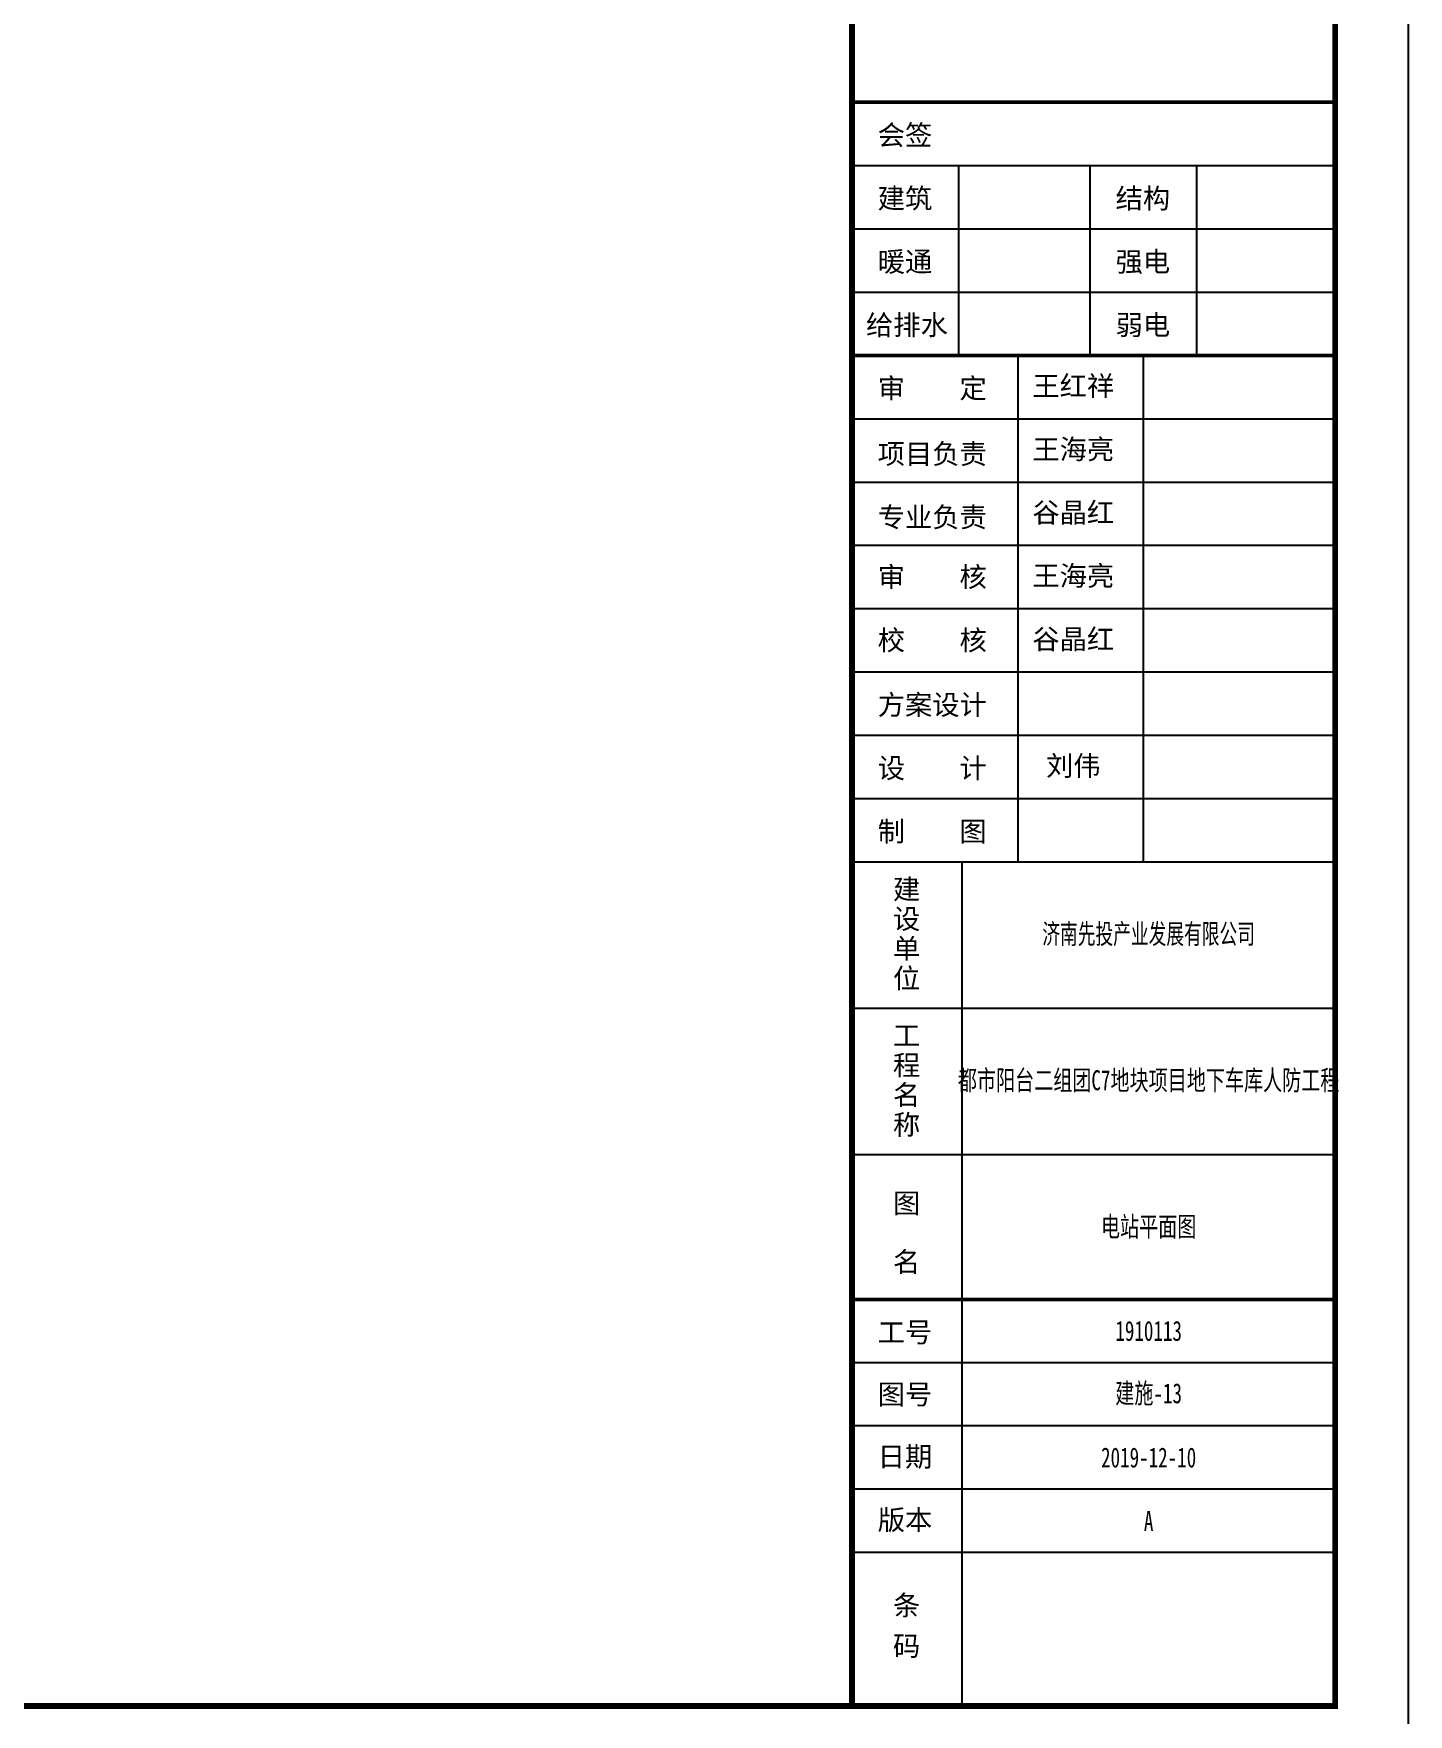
# Model space of a CAD drawing. Extents: x -473190 to 2138458, y -81875 to 2633646.
# Drawn here: x 1380972 to 1390363, y -22032 to -10548 of the extents above; entities that cross this region are included whole.
import ezdxf

# ---------------------------------------------------------------- set-up
doc = ezdxf.new("R2010")
doc.units = 0
doc.header["$LTSCALE"] = 1000
doc.layers.add('ECA_TK', color=7, linetype='Continuous')
doc.layers.add('tk', color=7, linetype='Continuous')
doc.styles.add('SUNTXT', font='', dxfattribs={"height": 2.5})
doc.styles.add('黑体', font='simhei.ttf', dxfattribs={"width": 0.65})
doc.styles.get('SUNTXT').set_extended_font_data('SimSun')

# ---------------------------------------------------------------- blocks, each defined once
blk = doc.blocks.new('10B_A1E图框')
blk.add_line((765, 184), (765, 584))
blk.add_line((765, 184), (765, 584))
blk.add_line((765, 184), (765, 584))
at = {"layer": 'ECA_TK'}
for p, q in [((765, 220.51), (831, 220.51)), ((779.58, 194.56), (779.58, 220.51)), ((797.5, 220.51), (797.5, 194.56)), ((812.08, 194.56), (812.08, 220.51)), ((765, 211.86), (831, 211.86)), ((765, 203.21), (831, 203.21)), ((787.68, 125.36), (787.68, 194.56)), ((804.77, 194.56), (804.77, 125.36)), ((765, 185.91), (831, 185.91)), ((765, 177.26), (831, 177.26)), ((765, 168.61), (831, 168.61)), ((765, 159.96), (831, 159.96)), ((765, 151.31), (831, 151.31)), ((765, 142.66), (831, 142.66)), ((765, 134.01), (831, 134.01)), ((765, 125.36), (831, 125.36)), ((780.03, 10), (780.03, 125.36)), ((765, 105.36), (831, 105.36)), ((765, 85.36), (831, 85.36)), ((831, 56.92), (765, 56.92)), ((831, 48.27), (765, 48.27)), ((831, 39.62), (765, 39.62)), ((831, 30.97), (765, 30.97))]:
    blk.add_line(p, q, dxfattribs=at)
blk.add_lwpolyline([(0, 0), (841, 0), (841, 594), (0, 594)], close=True, dxfattribs=at)
at = {"layer": 'ECA_TK', "const_width": 0.8}
blk.add_lwpolyline([(831, 10), (831, 584), (18, 584), (18, 10)], close=True, dxfattribs=at)
at = {"layer": 'ECA_TK'}
for points, const_width in [([(765, 10), (765, 584)], 0.8), ([(765, 229.16), (831, 229.16)], 0.5), ([(765, 194.56), (831, 194.56)], 0.5), ([(831, 65.57), (765, 65.57)], 0.5)]:
    blk.add_lwpolyline(points, dxfattribs=dict(at, const_width=const_width))
at = {"layer": 'ECA_TK', "linetype": 'Continuous', "style": 'SUNTXT'}
for s, height, p in [('会签', 2.734, (768.5, 223.3)), ('建筑', 2.734, (768.5, 214.65)), ('结构', 2.734, (801, 214.65)), ('暖通', 2.734, (768.5, 206)), ('强电', 2.734, (801, 206)), ('给排水', 2.734, (766.9, 197.35)), ('弱电', 2.734, (801, 197.35)), ('审    定', 2.734, (768.5, 188.7)), ('项目负责', 2.734, (768.5, 179.74)), ('专业负责', 2.734, (768.5, 171.09)), ('审    核', 2.734, (768.5, 162.93)), ('校    核', 2.734, (768.5, 154.28)), ('方案设计', 2.734, (768.5, 145.45)), ('设    计', 2.734, (768.5, 136.8)), ('制    图', 2.734, (768.5, 128.15)), ('建', 2.73, (770.59, 120.26)), ('设', 2.73, (770.59, 116.2)), ('单', 2.73, (770.59, 112.14)), ('位', 2.73, (770.59, 108.08)), ('工', 2.73, (770.59, 100.26)), ('程', 2.73, (770.59, 96.2)), ('名', 2.73, (770.59, 92.14)), ('称', 2.73, (770.59, 88.08)), ('图', 2.73, (770.59, 77.33)), ('名', 2.73, (770.59, 69.33)), ('工号', 2.734, (768.5, 59.71)), ('图号', 2.734, (768.5, 51.23)), ('日期', 2.734, (768.5, 42.72)), ('版本', 2.734, (768.5, 34.07)), ('条', 2.73, (770.59, 22.4)), ('码', 2.73, (770.59, 16.85))]:
    blk.add_text(s, height=height, dxfattribs=at).set_placement(p)

msp = doc.modelspace()

# ---------------------------------------------------------------- block references
at = {"layer": 'tk', "xscale": 50, "yscale": 50, "zscale": 50}
msp.add_blockref('10B_A1E图框', (1348313.1, -22474.7), dxfattribs=at)

# ---------------------------------------------------------------- texts
at = {"layer": 'tk', "char_height": 136.5, "width": 854, "attachment_point": 5, "style": 'SUNTXT'}
for s, insert in [('王红祥', (1388074.1, -12962.9)), ('王海亮', (1388074.1, -13395.4)), ('谷晶红', (1388074.1, -13827.9)), ('王海亮', (1388074.1, -14260.4)), ('谷晶红', (1388074.1, -14692.9)), ('刘伟', (1388074.1, -15557.9))]:
    msp.add_mtext(s, dxfattribs=dict(at, insert=insert))
at = {"layer": 'tk', "linetype": 'ByBlock', "ltscale": 5, "char_height": 136.5, "width": 2548.359, "attachment_point": 5, "style": '黑体'}
for s, insert in [('济南先投产业发展有限公司', (1388588.9, -16706.8)), ('{\\fSTXihei|b0|i0|c134|p2;\\W0.7;都市阳台二组团C7地块项目地下车库人防工程}', (1388588.9, -17706.8)), ('{\\fSTXihei|b0|i0|c134|p2;\\W0.7;电站平面图}', (1388588.9, -18706.8)), ('{\\W0.7;1910113}', (1388588.9, -19412.6)), ('{\\W0.7;建施-13}', (1388588.9, -19845.1)), ('{\\W0.7;2019-12-10}', (1388588.9, -20277.6)), ('{\\W0.7;A}', (1388588.9, -20710.1))]:
    msp.add_mtext(s, dxfattribs=dict(at, insert=insert))

doc.saveas('drawing.dxf')
